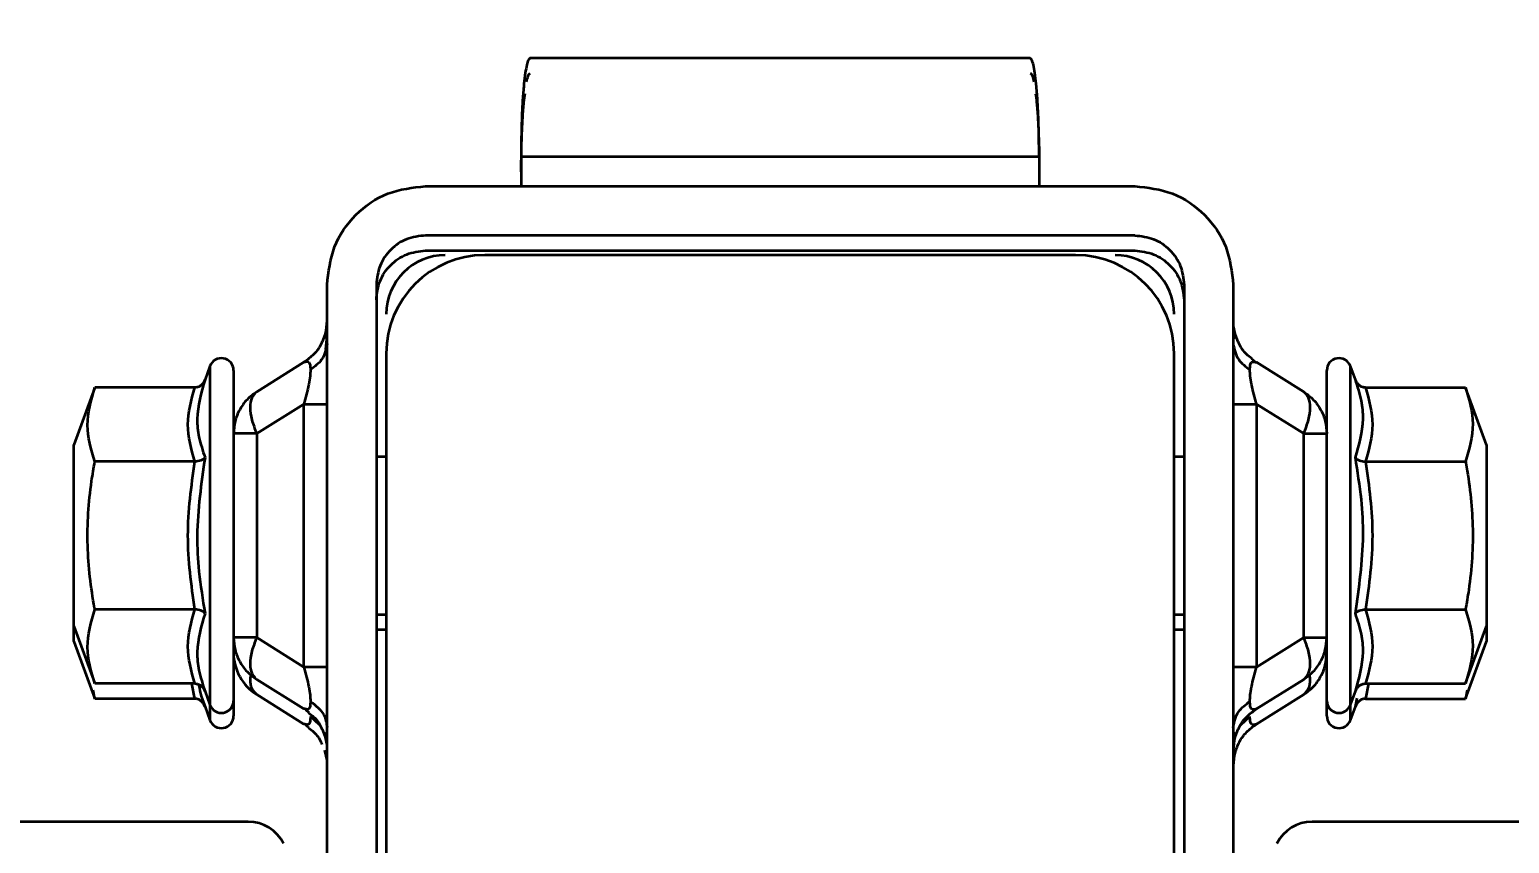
# Model space of a CAD drawing. Header units: millimetres. Extents: x 0 to 420, y 0 to 297.
# Drawn here: x 266.587 to 267.338, y 174.19 to 174.603 of the extents above; entities that cross this region are included whole.
import ezdxf

# ---------------------------------------------------------------- set-up
doc = ezdxf.new("R2010")
doc.units = ezdxf.units.MM
doc.layers.add('尺寸线层', color=150, linetype='Continuous')
doc.styles.add('SLDTEXTSTYLE2', font='TXT', dxfattribs={"width": 0.7})
doc.dimstyles.new('SLDDIMSTYLE0', dxfattribs={"dimtxt": 3.5, "dimasz": 3.302, "dimexe": 0, "dimexo": 0.0625, "dimgap": 0.875, "dimtad": 1, "dimdec": 1, "dimlfac": 100, "dimrnd": 1e-09, "dimzin": 12, "dimdsep": 46, "dimtxsty": 'SLDTEXTSTYLE2', "dimsah": 1, "dimcen": 0.09, "dimadec": 0, "dimazin": 3, "dimtfac": 1, "dimtdec": 3, "dimtofl": 0, "dimtmove": 0, "dimatfit": 3, "dimfxl": 0, "dimfrac": 2, "dimtolj": 1, "dimtzin": 12, "dimarcsym": 0})

# ---------------------------------------------------------------- blocks, each defined once
blk = doc.blocks.new('_D_6')
at = {"layer": '尺寸线层'}
for p, q in [((91.21537, 164.91724), (91.21537, 234.19224)), ((321.31537, 165.18705), (321.31537, 234.19224)), ((321.31537, 233.19224), (91.21537, 233.19224))]:
    blk.add_line(p, q, dxfattribs=at)
for points in [[(91.21537, 233.19224), (94.51737, 232.68424), (94.51737, 233.70024)], [(321.31537, 233.19224), (318.01337, 233.70024), (318.01337, 232.68424)]]:
    blk.add_solid(points, dxfattribs=at)
at = {"layer": '尺寸线层', "insert": (205.17264, 237.70398), "char_height": 3.5, "attachment_point": 1, "style": 'SLDTEXTSTYLE2'}
blk.add_mtext('23010', dxfattribs=at)
blk = doc.blocks.new('_D_7')
at = {"layer": '尺寸线层'}
for p, q in [((70.59704, 160.40224), (70.59704, 246.19224)), ((332.81559, 175.11669), (332.81559, 246.19224)), ((332.81559, 245.19224), (70.59704, 245.19224))]:
    blk.add_line(p, q, dxfattribs=at)
for points in [[(70.59704, 245.19224), (73.89904, 244.68424), (73.89904, 245.70024)], [(332.81559, 245.19224), (329.51359, 245.70024), (329.51359, 244.68424)]]:
    blk.add_solid(points, dxfattribs=at)
at = {"layer": '尺寸线层', "insert": (202.87576, 249.70398), "char_height": 3.5, "attachment_point": 1, "style": 'SLDTEXTSTYLE2'}
blk.add_mtext('26221.85', dxfattribs=at)

msp = doc.modelspace()

# ---------------------------------------------------------------- linework, layer by layer
at = {"color": 7, "linetype": 'Continuous', "lineweight": 35}
for p, q in [((267.09474, 174.58859), (266.84094, 174.58859)), ((267.09474, 174.58859), (266.84094, 174.58859)), ((266.83634, 174.53859), (267.09934, 174.53859)), ((266.83634, 174.53859), (266.83634, 174.52359)), ((266.83634, 174.53859), (267.09934, 174.53859)), ((266.83634, 174.53859), (266.83634, 174.52359)), ((267.09934, 174.53859), (267.09934, 174.52359)), ((267.09934, 174.53859), (267.09934, 174.52359)), ((267.09944, 174.53087), (267.09944, 174.52359)), ((266.78789, 174.52359), (267.14789, 174.52359)), ((266.78789, 174.52359), (267.14789, 174.52359)), ((267.14789, 174.49859), (266.78789, 174.49859)), ((267.14789, 174.49859), (266.78789, 174.49859)), ((266.78789, 174.49087), (267.14789, 174.49087)), ((267.11789, 174.48859), (266.81789, 174.48859)), ((267.11789, 174.48859), (266.81789, 174.48859)), ((266.73789, 173.90359), (266.73789, 174.47359)), ((266.73789, 173.90359), (266.73789, 174.47359)), ((266.76289, 174.47359), (266.76289, 173.90359)), ((266.76289, 174.47359), (266.76289, 173.90359)), ((267.17289, 174.47359), (267.17289, 173.90359)), ((267.17289, 174.47359), (267.17289, 173.90359)), ((267.19789, 174.47359), (267.19789, 173.90359)), ((267.19789, 174.47359), (267.19789, 173.90359)), ((266.73728, 174.44843), (266.73789, 174.45537)), ((266.73728, 174.44843), (266.73789, 174.45537)), ((266.73719, 174.44941), (266.73541, 174.44457)), ((266.73719, 174.44941), (266.73541, 174.44457)), ((266.73771, 174.45247), (266.73639, 174.44626)), ((266.73771, 174.45247), (266.73639, 174.44626)), ((266.73728, 174.44072), (266.73789, 174.44766)), ((267.19939, 174.44626), (267.19806, 174.45247)), ((267.19939, 174.44626), (267.19806, 174.45247)), ((267.20037, 174.44457), (267.19858, 174.44941)), ((267.20037, 174.44457), (267.19858, 174.44941)), ((266.76789, 174.43859), (266.76789, 173.93859)), ((266.76789, 174.43859), (266.76789, 173.93859)), ((267.16789, 173.93859), (267.16789, 174.43859)), ((267.16789, 173.93859), (267.16789, 174.43859)), ((266.67839, 174.43224), (266.67591, 174.42543)), ((266.67839, 174.43224), (266.67591, 174.42543)), ((266.67839, 174.43224), (266.67839, 174.26038)), ((266.67839, 174.43224), (266.67839, 174.26038)), ((266.72614, 174.43422), (266.70214, 174.41923)), ((266.72614, 174.43422), (266.70214, 174.41923)), ((267.20889, 174.4346), (267.20712, 174.43602)), ((267.20889, 174.4346), (267.20712, 174.43602)), ((267.20911, 174.43423), (267.20964, 174.43422)), ((267.20911, 174.43423), (267.20964, 174.43422)), ((267.20964, 174.43422), (267.23364, 174.41923)), ((267.20964, 174.43422), (267.23364, 174.41923)), ((267.25987, 174.42543), (267.25739, 174.43224)), ((267.25987, 174.42543), (267.25739, 174.43224)), ((267.25739, 174.26038), (267.25739, 174.43224)), ((267.25739, 174.26038), (267.25739, 174.43224)), ((266.69039, 174.43012), (266.69039, 174.39871)), ((266.69039, 174.43012), (266.69039, 174.39871)), ((267.24539, 174.39899), (267.24539, 174.43012)), ((267.24539, 174.39899), (267.24539, 174.43012)), ((266.61996, 174.42136), (266.60939, 174.39231)), ((266.61996, 174.42136), (266.60939, 174.39231)), ((266.6707, 174.42136), (266.61996, 174.42136)), ((266.6707, 174.42136), (266.61996, 174.42136)), ((267.26508, 174.42136), (267.31581, 174.42136)), ((267.26508, 174.42136), (267.31581, 174.42136)), ((267.32639, 174.39231), (267.31581, 174.42136)), ((267.32639, 174.39231), (267.31581, 174.42136)), ((266.72614, 174.41302), (266.70214, 174.39803)), ((266.72614, 174.41302), (266.70214, 174.39803)), ((266.72614, 174.27956), (266.72614, 174.41302)), ((266.72614, 174.27956), (266.72614, 174.41302)), ((267.20964, 174.41302), (267.20964, 174.27956)), ((267.20964, 174.41302), (267.23364, 174.39803)), ((267.20964, 174.41302), (267.20964, 174.27956)), ((267.20964, 174.41302), (267.23364, 174.39803)), ((266.70214, 174.39803), (266.69039, 174.39803)), ((266.69039, 174.39803), (266.69039, 174.29455)), ((266.70214, 174.39803), (266.69039, 174.39803)), ((266.69039, 174.39803), (266.69039, 174.29455)), ((266.70214, 174.39803), (266.70214, 174.29455)), ((266.70214, 174.39803), (266.70214, 174.29455)), ((267.23364, 174.29455), (267.23364, 174.39803)), ((267.23364, 174.39803), (267.24539, 174.39803)), ((267.23364, 174.29455), (267.23364, 174.39803)), ((267.23364, 174.39803), (267.24539, 174.39803)), ((267.24539, 174.29455), (267.24539, 174.39803)), ((267.24539, 174.29455), (267.24539, 174.39803)), ((266.60939, 174.30031), (266.60939, 174.39231)), ((266.60939, 174.30031), (266.60939, 174.39231)), ((266.76789, 174.38631), (266.76289, 174.38631)), ((266.76789, 174.38631), (266.76289, 174.38631)), ((267.17289, 174.38631), (267.16789, 174.38631)), ((267.17289, 174.38631), (267.16789, 174.38631)), ((267.32639, 174.39231), (267.32639, 174.30031)), ((267.32639, 174.39231), (267.32639, 174.30031)), ((266.6707, 174.38384), (266.61996, 174.38384)), ((266.6707, 174.38384), (266.61996, 174.38384)), ((267.26508, 174.38384), (267.31581, 174.38384)), ((267.26508, 174.38384), (267.31581, 174.38384)), ((266.6707, 174.30878), (266.61996, 174.30878)), ((266.6707, 174.30878), (266.61996, 174.30878)), ((266.76289, 174.30631), (266.76789, 174.30631)), ((266.76289, 174.30631), (266.76789, 174.30631)), ((267.16789, 174.30631), (267.17289, 174.30631)), ((267.16789, 174.30631), (267.17289, 174.30631)), ((267.26508, 174.30878), (267.31581, 174.30878)), ((267.26508, 174.30878), (267.31581, 174.30878)), ((266.60939, 174.30031), (266.61996, 174.27125)), ((266.60939, 174.30031), (266.61996, 174.27125)), ((266.60939, 174.29259), (266.60939, 174.30031)), ((266.60939, 174.29259), (266.60939, 174.30031)), ((266.76289, 174.29859), (266.76789, 174.29859)), ((266.76289, 174.29859), (266.76789, 174.29859)), ((267.16789, 174.29859), (267.17289, 174.29859)), ((267.16789, 174.29859), (267.17289, 174.29859)), ((267.31581, 174.27125), (267.32639, 174.30031)), ((267.31581, 174.27125), (267.32639, 174.30031)), ((267.32639, 174.30031), (267.32639, 174.29259)), ((267.32639, 174.30031), (267.32639, 174.29259)), ((266.60939, 174.29259), (266.61996, 174.26353)), ((266.60939, 174.29259), (266.61996, 174.26353)), ((266.70214, 174.29455), (266.69039, 174.29455)), ((266.70214, 174.29455), (266.69039, 174.29455)), ((266.69039, 174.29455), (266.69039, 174.2625)), ((266.69039, 174.29455), (266.69039, 174.2625)), ((266.72614, 174.27956), (266.70214, 174.29455)), ((266.72614, 174.27956), (266.70214, 174.29455)), ((267.20964, 174.27956), (267.23364, 174.29455)), ((267.20964, 174.27956), (267.23364, 174.29455)), ((267.23364, 174.29455), (267.24539, 174.29455)), ((267.23364, 174.29455), (267.24539, 174.29455)), ((267.24539, 174.2625), (267.24539, 174.29455)), ((267.24539, 174.2625), (267.24539, 174.29455)), ((267.31581, 174.26353), (267.32639, 174.29259)), ((267.31581, 174.26353), (267.32639, 174.29259)), ((266.69146, 174.28683), (266.69039, 174.28683)), ((267.24431, 174.28683), (267.24539, 174.28683)), ((266.70214, 174.27335), (266.72614, 174.25835)), ((266.70214, 174.27335), (266.72614, 174.25835)), ((267.20964, 174.25835), (267.23364, 174.27335)), ((267.20964, 174.25835), (267.23364, 174.27335)), ((266.61996, 174.26353), (266.6191, 174.26786)), ((266.61996, 174.26353), (266.6191, 174.26786)), ((266.6707, 174.27125), (266.61996, 174.27125)), ((266.6707, 174.27125), (266.61996, 174.27125)), ((266.6707, 174.26353), (266.66929, 174.27125)), ((266.6707, 174.26353), (266.66929, 174.27125)), ((266.67591, 174.26719), (266.67839, 174.26038)), ((266.67591, 174.26719), (266.67839, 174.26038)), ((267.25739, 174.26038), (267.25987, 174.26719)), ((267.25739, 174.26038), (267.25987, 174.26719)), ((267.26508, 174.27125), (267.31581, 174.27125)), ((267.26508, 174.27125), (267.31581, 174.27125)), ((267.26649, 174.27125), (267.26508, 174.26353)), ((267.26649, 174.27125), (267.26508, 174.26353)), ((267.31664, 174.26785), (267.31581, 174.26353)), ((267.31664, 174.26785), (267.31581, 174.26353)), ((266.6707, 174.26353), (266.61996, 174.26353)), ((266.6707, 174.26353), (266.61996, 174.26353)), ((266.67591, 174.25947), (266.67839, 174.25266)), ((266.67591, 174.25947), (266.67839, 174.25266)), ((266.67839, 174.26038), (266.67839, 174.25266)), ((266.67839, 174.26038), (266.67839, 174.25266)), ((266.69039, 174.2625), (266.69039, 174.25478)), ((266.69039, 174.2625), (266.69039, 174.25478)), ((266.72614, 174.25064), (266.70214, 174.26563)), ((266.72666, 174.25835), (266.72614, 174.25835)), ((266.72666, 174.25835), (266.72614, 174.25835)), ((267.20964, 174.25064), (267.23364, 174.26563)), ((267.24539, 174.25478), (267.24539, 174.2625)), ((267.24539, 174.25478), (267.24539, 174.2625)), ((267.25739, 174.25266), (267.25739, 174.26038)), ((267.25739, 174.25266), (267.25739, 174.26038)), ((267.25739, 174.25266), (267.25987, 174.25947)), ((267.25739, 174.25266), (267.25987, 174.25947)), ((267.25987, 174.25947), (267.26072, 174.2638)), ((267.25987, 174.25947), (267.26072, 174.2638)), ((267.26508, 174.26353), (267.31581, 174.26353)), ((267.26508, 174.26353), (267.31581, 174.26353)), ((266.72689, 174.25798), (266.72865, 174.25656)), ((266.72689, 174.25798), (266.72865, 174.25656)), ((266.73397, 174.25034), (266.72944, 174.25446)), ((267.2018, 174.25034), (267.20633, 174.25446)), ((266.72666, 174.25063), (266.72614, 174.25064)), ((266.72689, 174.25026), (266.72865, 174.24884)), ((266.73541, 174.24801), (266.73719, 174.24317)), ((266.73541, 174.24801), (266.73719, 174.24317)), ((266.73639, 174.24632), (266.73771, 174.24011)), ((266.73639, 174.24632), (266.73771, 174.24011)), ((267.1985, 174.24414), (267.19789, 174.2372)), ((267.1985, 174.24414), (267.19789, 174.2372)), ((267.19806, 174.24011), (267.19939, 174.24632)), ((267.19806, 174.24011), (267.19939, 174.24632)), ((267.19858, 174.24317), (267.20037, 174.24801)), ((267.19858, 174.24317), (267.20037, 174.24801)), ((266.73665, 174.23737), (266.73771, 174.23239)), ((266.73698, 174.23603), (266.73719, 174.23545)), ((267.1985, 174.23643), (267.19789, 174.22949)), ((267.19806, 174.23239), (267.19913, 174.23737)), ((267.19858, 174.23545), (267.1988, 174.23603)), ((267.19826, 174.23238), (267.19856, 174.23471)), ((266.69789, 174.20109), (266.53789, 174.20109)), ((267.39789, 174.20109), (267.23789, 174.20109))]:
    msp.add_line(p, q, dxfattribs=at)
for centre, radius, start, end in [((266.81789, 174.43859), 0.05, 90, 180), ((266.81789, 174.43859), 0.05, 90, 180), ((266.79789, 174.45859), 0.03, 90, 180), ((266.79789, 174.45859), 0.03, 90, 180), ((267.11789, 174.43859), 0.05, 0, 90), ((267.11789, 174.43859), 0.05, 0, 90), ((267.13789, 174.45859), 0.03, 0, 90), ((267.13789, 174.45859), 0.03, 0, 90), ((266.6842, 174.43012), 0.00619, 0, 160), ((266.6842, 174.43012), 0.00619, 0, 160), ((267.25157, 174.43012), 0.00619, 20, 180), ((267.25157, 174.43012), 0.00619, 20, 180), ((266.71539, 174.28683), 0.025, 180, 238), ((266.6842, 174.2625), 0.00619, 200, 0), ((266.6842, 174.2625), 0.00619, 200, 0), ((267.25157, 174.2625), 0.00619, 180, 340), ((267.25157, 174.2625), 0.00619, 180, 340), ((266.6842, 174.25478), 0.00619, 200, 0), ((266.6842, 174.25478), 0.00619, 200, 0), ((267.25157, 174.25478), 0.00619, 180, 340), ((267.25157, 174.25478), 0.00619, 180, 340), ((266.69789, 174.18109), 0.02, 26.73875, 90), ((267.23789, 174.18109), 0.02, 90, 153.149)]:
    msp.add_arc(centre, radius, start, end, dxfattribs=at)
for points, knots in [([(266.84094, 174.58859), (266.84057, 174.5883), (266.83992, 174.5878), (266.83877, 174.58337), (266.83781, 174.57624), (266.83708, 174.56631), (266.83651, 174.55469), (266.83641, 174.54497), (266.83634, 174.53859)], [0, 0, 0, 0, 0.157309, 0.270586, 0.50035, 0.630794, 0.757716, 1, 1, 1, 1]), ([(266.84094, 174.58859), (266.84057, 174.5883), (266.83992, 174.5878), (266.83877, 174.58337), (266.83781, 174.57624), (266.83708, 174.56631), (266.83651, 174.55469), (266.83641, 174.54497), (266.83634, 174.53859)], [0, 0, 0, 0, 0.157309, 0.270586, 0.50035, 0.630794, 0.757716, 1, 1, 1, 1]), ([(267.09934, 174.53859), (267.09927, 174.54497), (267.09917, 174.55469), (267.0986, 174.56631), (267.09786, 174.57624), (267.0969, 174.58337), (267.09576, 174.5878), (267.09511, 174.5883), (267.09474, 174.58859)], [0, 0, 0, 0, 0.242279, 0.369203, 0.49965, 0.729414, 0.842683, 1, 1, 1, 1]), ([(267.09934, 174.53859), (267.09927, 174.54497), (267.09917, 174.55469), (267.0986, 174.56631), (267.09786, 174.57624), (267.0969, 174.58337), (267.09576, 174.5878), (267.09511, 174.5883), (267.09474, 174.58859)], [0, 0, 0, 0, 0.242279, 0.369203, 0.49965, 0.729414, 0.842683, 1, 1, 1, 1]), ([(266.83915, 174.57645), (266.8394, 174.57755), (266.84001, 174.58017), (266.84066, 174.58061), (266.84104, 174.58087)], [0, 0, 0, 0, 0.418606, 1, 1, 1, 1]), ([(267.09483, 174.58087), (267.09521, 174.58061), (267.09586, 174.58017), (267.09647, 174.57755), (267.09672, 174.57645)], [0, 0, 0, 0, 0.581362, 1, 1, 1, 1]), ([(266.83644, 174.53087), (266.8365, 174.53727), (266.8366, 174.54701), (266.83718, 174.55851), (266.83769, 174.5661), (266.83816, 174.56921), (266.83836, 174.57053)], [0, 0, 0, 0, 0.40645, 0.619376, 0.838216, 1, 1, 1, 1]), ([(267.09752, 174.5705), (267.09772, 174.56919), (267.09818, 174.56608), (267.09869, 174.55851), (267.09927, 174.54701), (267.09937, 174.53727), (267.09944, 174.53087)], [0, 0, 0, 0, 0.1607539, 0.3798564, 0.5930429, 1, 1, 1, 1]), ([(266.73528, 174.44463), (266.73511, 174.44418), (266.7342, 174.44177), (266.73119, 174.438), (266.72782, 174.43548), (266.72614, 174.43422)], [0, 0, 0, 0, 0.1012, 0.5506, 1, 1, 1, 1]), ([(266.73528, 174.44463), (266.73511, 174.44418), (266.7342, 174.44177), (266.73119, 174.438), (266.72782, 174.43548), (266.72614, 174.43422)], [0, 0, 0, 0, 0.1012, 0.5506, 1, 1, 1, 1]), ([(266.73789, 174.44365), (266.73738, 174.44081), (266.73647, 174.43575), (266.73159, 174.43203), (266.72944, 174.4304)], [0, 0, 0, 0, 0.559996, 1, 1, 1, 1]), ([(266.73789, 174.44365), (266.73738, 174.44081), (266.73647, 174.43575), (266.73159, 174.43203), (266.72944, 174.4304)], [0, 0, 0, 0, 0.559996, 1, 1, 1, 1]), ([(267.19789, 174.44365), (267.19839, 174.44081), (267.1993, 174.43575), (267.20418, 174.43203), (267.20633, 174.4304)], [0, 0, 0, 0, 0.559996, 1, 1, 1, 1]), ([(267.19789, 174.44365), (267.19839, 174.44081), (267.1993, 174.43575), (267.20418, 174.43203), (267.20633, 174.4304)], [0, 0, 0, 0, 0.559996, 1, 1, 1, 1]), ([(267.20725, 174.43618), (267.2064, 174.43683), (267.20388, 174.43876), (267.20157, 174.44177), (267.20066, 174.44418), (267.2005, 174.44462)], [0, 0, 0, 0, 0.294463, 0.87052, 1, 1, 1, 1]), ([(267.20725, 174.43618), (267.2064, 174.43683), (267.20388, 174.43876), (267.20157, 174.44177), (267.20066, 174.44418), (267.2005, 174.44462)], [0, 0, 0, 0, 0.294463, 0.87052, 1, 1, 1, 1]), ([(266.72614, 174.43422), (266.72704, 174.43457), (266.72833, 174.43507), (266.72931, 174.43306), (266.7294, 174.43127), (266.72944, 174.4304)], [0, 0, 0, 0, 0.551614, 0.784825, 1, 1, 1, 1]), ([(266.72614, 174.43422), (266.72704, 174.43457), (266.72833, 174.43507), (266.72931, 174.43306), (266.7294, 174.43127), (266.72944, 174.4304)], [0, 0, 0, 0, 0.551614, 0.784825, 1, 1, 1, 1]), ([(267.20633, 174.4304), (267.20638, 174.43126), (267.20647, 174.43306), (267.20732, 174.43488), (267.20841, 174.43449), (267.20911, 174.43423)], [0, 0, 0, 0, 0.243902, 0.508229, 1, 1, 1, 1]), ([(267.20633, 174.4304), (267.20638, 174.43126), (267.20647, 174.43306), (267.20732, 174.43488), (267.20841, 174.43449), (267.20911, 174.43423)], [0, 0, 0, 0, 0.243902, 0.508229, 1, 1, 1, 1]), ([(266.67591, 174.42543), (266.6759, 174.42541), (266.67569, 174.42483), (266.6751, 174.42372), (266.67387, 174.42243), (266.67236, 174.42155), (266.67125, 174.42142), (266.6707, 174.42136)], [0, 0, 0, 0, 0.006713, 0.267679, 0.528689, 0.76386, 1, 1, 1, 1]), ([(266.67591, 174.42543), (266.6759, 174.42541), (266.67569, 174.42483), (266.6751, 174.42372), (266.67387, 174.42243), (266.67236, 174.42155), (266.67125, 174.42142), (266.6707, 174.42136)], [0, 0, 0, 0, 0.006713, 0.267679, 0.528689, 0.76386, 1, 1, 1, 1]), ([(266.67591, 174.42543), (266.674, 174.41875), (266.67121, 174.40901), (266.67261, 174.39581), (266.67475, 174.38937), (266.67591, 174.38587)], [0, 0, 0, 0, 0.499729, 0.72853, 1, 1, 1, 1]), ([(266.67591, 174.42543), (266.674, 174.41875), (266.67121, 174.40901), (266.67261, 174.39581), (266.67475, 174.38937), (266.67591, 174.38587)], [0, 0, 0, 0, 0.499729, 0.72853, 1, 1, 1, 1]), ([(266.72944, 174.4304), (266.7294, 174.42936), (266.72931, 174.42718), (266.72833, 174.42117), (266.72704, 174.41638), (266.72614, 174.41302)], [0, 0, 0, 0, 0.2151838, 0.4483868, 1, 1, 1, 1]), ([(266.72944, 174.4304), (266.7294, 174.42936), (266.72931, 174.42718), (266.72833, 174.42117), (266.72704, 174.41638), (266.72614, 174.41302)], [0, 0, 0, 0, 0.2151838, 0.4483868, 1, 1, 1, 1]), ([(267.20964, 174.41302), (267.20873, 174.41638), (267.20745, 174.42117), (267.20647, 174.42718), (267.20638, 174.42936), (267.20633, 174.4304)], [0, 0, 0, 0, 0.5516135, 0.7848249, 1, 1, 1, 1]), ([(267.20964, 174.41302), (267.20873, 174.41638), (267.20745, 174.42117), (267.20647, 174.42718), (267.20638, 174.42936), (267.20633, 174.4304)], [0, 0, 0, 0, 0.5516135, 0.7848249, 1, 1, 1, 1]), ([(267.25987, 174.38587), (267.26178, 174.39235), (267.26456, 174.4018), (267.26316, 174.41517), (267.26103, 174.42182), (267.25987, 174.42543)], [0, 0, 0, 0, 0.499729, 0.72853, 1, 1, 1, 1]), ([(267.26508, 174.42136), (267.26452, 174.42142), (267.26342, 174.42155), (267.26191, 174.42243), (267.26067, 174.42372), (267.26009, 174.42483), (267.25987, 174.42541), (267.25987, 174.42543)], [0, 0, 0, 0, 0.23614, 0.471311, 0.732321, 0.993287, 1, 1, 1, 1]), ([(267.25987, 174.38587), (267.26178, 174.39235), (267.26456, 174.4018), (267.26316, 174.41517), (267.26103, 174.42182), (267.25987, 174.42543)], [0, 0, 0, 0, 0.499729, 0.72853, 1, 1, 1, 1]), ([(267.26508, 174.42136), (267.26452, 174.42142), (267.26342, 174.42155), (267.26191, 174.42243), (267.26067, 174.42372), (267.26009, 174.42483), (267.25987, 174.42541), (267.25987, 174.42543)], [0, 0, 0, 0, 0.23614, 0.471311, 0.732321, 0.993287, 1, 1, 1, 1]), ([(266.61996, 174.38384), (266.61815, 174.38998), (266.61447, 174.40249), (266.61811, 174.415), (266.61996, 174.42136)], [0, 0, 0, 0, 0.4912125, 1, 1, 1, 1]), ([(266.61996, 174.38384), (266.61815, 174.38998), (266.61447, 174.40249), (266.61811, 174.415), (266.61996, 174.42136)], [0, 0, 0, 0, 0.4912125, 1, 1, 1, 1]), ([(267.31581, 174.42136), (267.31762, 174.41522), (267.3213, 174.40272), (267.31766, 174.3902), (267.31581, 174.38384)], [0, 0, 0, 0, 0.491212, 1, 1, 1, 1]), ([(267.31581, 174.42136), (267.31762, 174.41522), (267.3213, 174.40272), (267.31766, 174.3902), (267.31581, 174.38384)], [0, 0, 0, 0, 0.491212, 1, 1, 1, 1]), ([(266.61996, 174.30878), (266.61992, 174.30902), (266.61798, 174.31972), (266.61537, 174.34147), (266.61699, 174.36647), (266.6194, 174.38054), (266.61996, 174.38384)], [0, 0, 0, 0, 0.009604, 0.432631, 0.866873, 1, 1, 1, 1]), ([(266.61996, 174.30878), (266.61992, 174.30902), (266.61798, 174.31972), (266.61537, 174.34147), (266.61699, 174.36647), (266.6194, 174.38054), (266.61996, 174.38384)], [0, 0, 0, 0, 0.009604, 0.432631, 0.866873, 1, 1, 1, 1]), ([(266.6707, 174.30878), (266.66899, 174.32127), (266.66555, 174.34629), (266.66898, 174.37131), (266.6707, 174.38384)], [0, 0, 0, 0, 0.499238, 1, 1, 1, 1]), ([(266.6707, 174.30878), (266.66899, 174.32127), (266.66555, 174.34629), (266.66898, 174.37131), (266.6707, 174.38384)], [0, 0, 0, 0, 0.499238, 1, 1, 1, 1]), ([(266.67591, 174.38587), (266.6759, 174.38586), (266.67569, 174.38557), (266.6751, 174.38501), (266.67387, 174.38437), (266.67236, 174.38393), (266.67125, 174.38387), (266.6707, 174.38384)], [0, 0, 0, 0, 0.006713, 0.267679, 0.528689, 0.76386, 1, 1, 1, 1]), ([(266.67591, 174.38587), (266.6759, 174.38586), (266.67569, 174.38557), (266.6751, 174.38501), (266.67387, 174.38437), (266.67236, 174.38393), (266.67125, 174.38387), (266.6707, 174.38384)], [0, 0, 0, 0, 0.006713, 0.267679, 0.528689, 0.76386, 1, 1, 1, 1]), ([(266.67591, 174.38587), (266.674, 174.37269), (266.67121, 174.3535), (266.67262, 174.32693), (266.67475, 174.31385), (266.67591, 174.30675)], [0, 0, 0, 0, 0.500435, 0.728855, 1, 1, 1, 1]), ([(266.67591, 174.38587), (266.674, 174.37269), (266.67121, 174.3535), (266.67262, 174.32693), (266.67475, 174.31385), (266.67591, 174.30675)], [0, 0, 0, 0, 0.500435, 0.728855, 1, 1, 1, 1]), ([(267.25987, 174.30675), (267.26178, 174.31993), (267.26456, 174.33912), (267.26316, 174.36569), (267.26102, 174.37877), (267.25987, 174.38587)], [0, 0, 0, 0, 0.500435, 0.728855, 1, 1, 1, 1]), ([(267.25987, 174.38587), (267.25987, 174.38586), (267.26009, 174.38557), (267.26067, 174.38501), (267.26191, 174.38437), (267.26342, 174.38393), (267.26452, 174.38387), (267.26508, 174.38384)], [0, 0, 0, 0, 0.0067129, 0.2676791, 0.5286892, 0.7638601, 1, 1, 1, 1]), ([(267.25987, 174.30675), (267.26178, 174.31993), (267.26456, 174.33912), (267.26316, 174.36569), (267.26102, 174.37877), (267.25987, 174.38587)], [0, 0, 0, 0, 0.500435, 0.728855, 1, 1, 1, 1]), ([(267.25987, 174.38587), (267.25987, 174.38586), (267.26009, 174.38557), (267.26067, 174.38501), (267.26191, 174.38437), (267.26342, 174.38393), (267.26452, 174.38387), (267.26508, 174.38384)], [0, 0, 0, 0, 0.0067129, 0.2676791, 0.5286892, 0.7638601, 1, 1, 1, 1]), ([(267.26508, 174.38384), (267.26679, 174.37135), (267.27022, 174.34633), (267.26679, 174.32131), (267.26508, 174.30878)], [0, 0, 0, 0, 0.499238, 1, 1, 1, 1]), ([(267.26508, 174.38384), (267.26679, 174.37135), (267.27022, 174.34633), (267.26679, 174.32131), (267.26508, 174.30878)], [0, 0, 0, 0, 0.499238, 1, 1, 1, 1]), ([(267.31581, 174.38384), (267.31586, 174.3836), (267.31779, 174.37289), (267.3204, 174.35115), (267.31879, 174.32614), (267.31638, 174.31208), (267.31581, 174.30878)], [0, 0, 0, 0, 0.009604, 0.432631, 0.866873, 1, 1, 1, 1]), ([(267.31581, 174.38384), (267.31586, 174.3836), (267.31779, 174.37289), (267.3204, 174.35115), (267.31879, 174.32614), (267.31638, 174.31208), (267.31581, 174.30878)], [0, 0, 0, 0, 0.009604, 0.432631, 0.866873, 1, 1, 1, 1]), ([(266.61996, 174.27125), (266.61815, 174.2774), (266.61447, 174.2899), (266.61811, 174.30241), (266.61996, 174.30878)], [0, 0, 0, 0, 0.4912125, 1, 1, 1, 1]), ([(266.61996, 174.27125), (266.61815, 174.2774), (266.61447, 174.2899), (266.61811, 174.30241), (266.61996, 174.30878)], [0, 0, 0, 0, 0.4912125, 1, 1, 1, 1]), ([(266.67591, 174.30675), (266.6759, 174.30676), (266.67569, 174.30705), (266.6751, 174.3076), (266.67387, 174.30825), (266.67236, 174.30869), (266.67125, 174.30875), (266.6707, 174.30878)], [0, 0, 0, 0, 0.006713, 0.267679, 0.528689, 0.76386, 1, 1, 1, 1]), ([(266.67591, 174.30675), (266.6759, 174.30676), (266.67569, 174.30705), (266.6751, 174.3076), (266.67387, 174.30825), (266.67236, 174.30869), (266.67125, 174.30875), (266.6707, 174.30878)], [0, 0, 0, 0, 0.006713, 0.267679, 0.528689, 0.76386, 1, 1, 1, 1]), ([(266.67591, 174.30675), (266.674, 174.30027), (266.67121, 174.29082), (266.67261, 174.27745), (266.67475, 174.2708), (266.67591, 174.26719)], [0, 0, 0, 0, 0.499729, 0.72853, 1, 1, 1, 1]), ([(266.67591, 174.30675), (266.674, 174.30027), (266.67121, 174.29082), (266.67261, 174.27745), (266.67475, 174.2708), (266.67591, 174.26719)], [0, 0, 0, 0, 0.499729, 0.72853, 1, 1, 1, 1]), ([(267.25987, 174.30675), (267.25987, 174.30676), (267.26009, 174.30705), (267.26067, 174.3076), (267.26191, 174.30825), (267.26342, 174.30869), (267.26452, 174.30875), (267.26508, 174.30878)], [0, 0, 0, 0, 0.0067129, 0.2676791, 0.5286892, 0.7638601, 1, 1, 1, 1]), ([(267.25987, 174.30675), (267.25987, 174.30676), (267.26009, 174.30705), (267.26067, 174.3076), (267.26191, 174.30825), (267.26342, 174.30869), (267.26452, 174.30875), (267.26508, 174.30878)], [0, 0, 0, 0, 0.0067129, 0.2676791, 0.5286892, 0.7638601, 1, 1, 1, 1]), ([(267.25987, 174.26719), (267.26178, 174.27387), (267.26456, 174.2836), (267.26316, 174.29681), (267.26103, 174.30325), (267.25987, 174.30675)], [0, 0, 0, 0, 0.499729, 0.72853, 1, 1, 1, 1]), ([(267.25987, 174.26719), (267.26178, 174.27387), (267.26456, 174.2836), (267.26316, 174.29681), (267.26103, 174.30325), (267.25987, 174.30675)], [0, 0, 0, 0, 0.499729, 0.72853, 1, 1, 1, 1]), ([(267.31581, 174.30878), (267.31762, 174.30264), (267.3213, 174.29013), (267.31766, 174.27762), (267.31581, 174.27125)], [0, 0, 0, 0, 0.491212, 1, 1, 1, 1]), ([(267.31581, 174.30878), (267.31762, 174.30264), (267.3213, 174.29013), (267.31766, 174.27762), (267.31581, 174.27125)], [0, 0, 0, 0, 0.491212, 1, 1, 1, 1]), ([(266.69913, 174.27581), (266.69901, 174.27505), (266.69854, 174.27216), (266.69941, 174.2683), (266.70123, 174.26652), (266.70214, 174.26563)], [0, 0, 0, 0, 0.150534, 0.575267, 1, 1, 1, 1]), ([(266.72614, 174.27956), (266.72704, 174.2762), (266.72833, 174.27141), (266.72931, 174.2654), (266.7294, 174.26322), (266.72944, 174.26218)], [0, 0, 0, 0, 0.551614, 0.784825, 1, 1, 1, 1]), ([(266.72614, 174.27956), (266.72704, 174.2762), (266.72833, 174.27141), (266.72931, 174.2654), (266.7294, 174.26322), (266.72944, 174.26218)], [0, 0, 0, 0, 0.551614, 0.784825, 1, 1, 1, 1]), ([(267.20633, 174.26218), (267.20638, 174.26322), (267.20647, 174.2654), (267.20745, 174.27141), (267.20873, 174.2762), (267.20964, 174.27956)], [0, 0, 0, 0, 0.215184, 0.448387, 1, 1, 1, 1]), ([(267.20633, 174.26218), (267.20638, 174.26322), (267.20647, 174.2654), (267.20745, 174.27141), (267.20873, 174.2762), (267.20964, 174.27956)], [0, 0, 0, 0, 0.215184, 0.448387, 1, 1, 1, 1]), ([(267.23364, 174.26563), (267.23455, 174.26652), (267.23636, 174.2683), (267.23723, 174.27216), (267.23676, 174.27505), (267.23664, 174.27581)], [0, 0, 0, 0, 0.424733, 0.849466, 1, 1, 1, 1]), ([(266.6707, 174.27125), (266.67125, 174.27119), (266.67236, 174.27107), (266.67387, 174.27018), (266.6751, 174.2689), (266.67569, 174.26779), (266.6759, 174.2672), (266.67591, 174.26719)], [0, 0, 0, 0, 0.23614, 0.471311, 0.732321, 0.993287, 1, 1, 1, 1]), ([(266.6707, 174.27125), (266.67125, 174.27119), (266.67236, 174.27107), (266.67387, 174.27018), (266.6751, 174.2689), (266.67569, 174.26779), (266.6759, 174.2672), (266.67591, 174.26719)], [0, 0, 0, 0, 0.23614, 0.471311, 0.732321, 0.993287, 1, 1, 1, 1]), ([(266.67282, 174.27069), (266.67283, 174.27056), (266.67318, 174.26682), (266.67457, 174.26308), (266.67591, 174.25947)], [0, 0, 0, 0, 0.033638, 1, 1, 1, 1]), ([(266.67282, 174.27069), (266.67283, 174.27056), (266.67318, 174.26682), (266.67457, 174.26308), (266.67591, 174.25947)], [0, 0, 0, 0, 0.033638, 1, 1, 1, 1]), ([(267.25987, 174.26719), (267.25987, 174.2672), (267.26009, 174.26779), (267.26067, 174.2689), (267.26191, 174.27018), (267.26342, 174.27107), (267.26452, 174.27119), (267.26508, 174.27125)], [0, 0, 0, 0, 0.0067129, 0.2676791, 0.5286892, 0.7638601, 1, 1, 1, 1]), ([(267.25987, 174.26719), (267.25987, 174.2672), (267.26009, 174.26779), (267.26067, 174.2689), (267.26191, 174.27018), (267.26342, 174.27107), (267.26452, 174.27119), (267.26508, 174.27125)], [0, 0, 0, 0, 0.0067129, 0.2676791, 0.5286892, 0.7638601, 1, 1, 1, 1]), ([(266.67591, 174.25947), (266.6759, 174.25949), (266.67569, 174.26007), (266.6751, 174.26118), (266.67387, 174.26246), (266.67236, 174.26335), (266.67125, 174.26347), (266.6707, 174.26353)], [0, 0, 0, 0, 0.006713, 0.267679, 0.528689, 0.76386, 1, 1, 1, 1]), ([(266.67591, 174.25947), (266.6759, 174.25949), (266.67569, 174.26007), (266.6751, 174.26118), (266.67387, 174.26246), (266.67236, 174.26335), (266.67125, 174.26347), (266.6707, 174.26353)], [0, 0, 0, 0, 0.006713, 0.267679, 0.528689, 0.76386, 1, 1, 1, 1]), ([(266.72944, 174.26218), (266.7294, 174.26132), (266.7293, 174.25952), (266.72846, 174.2577), (266.72737, 174.25809), (266.72666, 174.25835)], [0, 0, 0, 0, 0.243902, 0.508229, 1, 1, 1, 1]), ([(266.72944, 174.26218), (266.7294, 174.26132), (266.7293, 174.25952), (266.72846, 174.2577), (266.72737, 174.25809), (266.72666, 174.25835)], [0, 0, 0, 0, 0.243902, 0.508229, 1, 1, 1, 1]), ([(266.72944, 174.26218), (266.73211, 174.26003), (266.73688, 174.25619), (266.73758, 174.25115), (266.73789, 174.24893)], [0, 0, 0, 0, 0.559996, 1, 1, 1, 1]), ([(266.72944, 174.26218), (266.73211, 174.26003), (266.73688, 174.25619), (266.73758, 174.25115), (266.73789, 174.24893)], [0, 0, 0, 0, 0.559996, 1, 1, 1, 1]), ([(267.19789, 174.24893), (267.19839, 174.25177), (267.1993, 174.25683), (267.20418, 174.26054), (267.20633, 174.26218)], [0, 0, 0, 0, 0.559996, 1, 1, 1, 1]), ([(267.19789, 174.24893), (267.19839, 174.25177), (267.1993, 174.25683), (267.20418, 174.26054), (267.20633, 174.26218)], [0, 0, 0, 0, 0.559996, 1, 1, 1, 1]), ([(267.2005, 174.24795), (267.20066, 174.2484), (267.20157, 174.25081), (267.20459, 174.25458), (267.20796, 174.2571), (267.20964, 174.25835)], [0, 0, 0, 0, 0.1012, 0.5506, 1, 1, 1, 1]), ([(267.2005, 174.24795), (267.20066, 174.2484), (267.20157, 174.25081), (267.20459, 174.25458), (267.20796, 174.2571), (267.20964, 174.25835)], [0, 0, 0, 0, 0.1012, 0.5506, 1, 1, 1, 1]), ([(267.20964, 174.25835), (267.20873, 174.25801), (267.20745, 174.25751), (267.20647, 174.25951), (267.20638, 174.26131), (267.20633, 174.26218)], [0, 0, 0, 0, 0.5516135, 0.7848249, 1, 1, 1, 1]), ([(267.20964, 174.25835), (267.20873, 174.25801), (267.20745, 174.25751), (267.20647, 174.25951), (267.20638, 174.26131), (267.20633, 174.26218)], [0, 0, 0, 0, 0.5516135, 0.7848249, 1, 1, 1, 1]), ([(267.26508, 174.26353), (267.26452, 174.26347), (267.26342, 174.26335), (267.26191, 174.26246), (267.26067, 174.26118), (267.26009, 174.26007), (267.25987, 174.25949), (267.25987, 174.25947)], [0, 0, 0, 0, 0.23614, 0.471311, 0.732321, 0.993287, 1, 1, 1, 1]), ([(267.26508, 174.26353), (267.26452, 174.26347), (267.26342, 174.26335), (267.26191, 174.26246), (267.26067, 174.26118), (267.26009, 174.26007), (267.25987, 174.25949), (267.25987, 174.25947)], [0, 0, 0, 0, 0.23614, 0.471311, 0.732321, 0.993287, 1, 1, 1, 1]), ([(266.72944, 174.25446), (266.7294, 174.2536), (266.7293, 174.2518), (266.72846, 174.24998), (266.72737, 174.25037), (266.72666, 174.25063)], [0, 0, 0, 0, 0.243902, 0.508229, 1, 1, 1, 1]), ([(266.72852, 174.2564), (266.72938, 174.25575), (266.7319, 174.25381), (266.7342, 174.25081), (266.73511, 174.2484), (266.73528, 174.24796)], [0, 0, 0, 0, 0.294463, 0.870519, 1, 1, 1, 1]), ([(266.72852, 174.2564), (266.72938, 174.25575), (266.7319, 174.25381), (266.7342, 174.25081), (266.73511, 174.2484), (266.73528, 174.24796)], [0, 0, 0, 0, 0.294463, 0.870519, 1, 1, 1, 1]), ([(267.20964, 174.25064), (267.20873, 174.25029), (267.20745, 174.24979), (267.20647, 174.2518), (267.20638, 174.25359), (267.20633, 174.25446)], [0, 0, 0, 0, 0.551614, 0.784825, 1, 1, 1, 1]), ([(266.72852, 174.24868), (266.72938, 174.24803), (266.7319, 174.2461), (266.7342, 174.24309), (266.73511, 174.24068), (266.73528, 174.24024)], [0, 0, 0, 0, 0.294464, 0.870523, 1, 1, 1, 1]), ([(267.19887, 174.23615), (267.1995, 174.23799), (267.20081, 174.24183), (267.20454, 174.24688), (267.20794, 174.24938), (267.20964, 174.25064)], [0, 0, 0, 0, 0.315477, 0.657739, 1, 1, 1, 1])]:
    msp.add_open_spline(points, degree=3, knots=knots, dxfattribs=at)
for points in [[(266.73789, 174.47359), (266.73864, 174.48014), (266.74014, 174.49325), (266.7517, 174.50977), (266.76823, 174.52133), (266.78134, 174.52284), (266.78789, 174.52359)], [(266.73789, 174.47359), (266.73864, 174.48014), (266.74014, 174.49325), (266.7517, 174.50977), (266.76823, 174.52133), (266.78134, 174.52284), (266.78789, 174.52359)], [(267.14789, 174.52359), (267.15444, 174.52284), (267.16754, 174.52133), (267.18407, 174.50977), (267.19563, 174.49325), (267.19714, 174.48014), (267.19789, 174.47359)], [(267.14789, 174.52359), (267.15444, 174.52284), (267.16754, 174.52133), (267.18407, 174.50977), (267.19563, 174.49325), (267.19714, 174.48014), (267.19789, 174.47359)], [(266.78789, 174.49859), (266.78461, 174.49821), (266.77806, 174.49746), (266.7698, 174.49168), (266.76401, 174.48342), (266.76326, 174.47687), (266.76289, 174.47359)], [(266.78789, 174.49859), (266.78461, 174.49821), (266.77806, 174.49746), (266.7698, 174.49168), (266.76401, 174.48342), (266.76326, 174.47687), (266.76289, 174.47359)], [(267.14789, 174.49859), (267.15116, 174.49821), (267.15772, 174.49746), (267.16598, 174.49168), (267.17176, 174.48342), (267.17251, 174.47687), (267.17289, 174.47359)], [(267.14789, 174.49859), (267.15116, 174.49821), (267.15772, 174.49746), (267.16598, 174.49168), (267.17176, 174.48342), (267.17251, 174.47687), (267.17289, 174.47359)], [(266.76289, 174.46587), (266.76326, 174.46915), (266.76401, 174.4757), (266.7698, 174.48396), (266.77806, 174.48974), (266.78461, 174.49049), (266.78789, 174.49087)], [(267.14789, 174.49087), (267.15116, 174.49049), (267.15772, 174.48974), (267.16598, 174.48396), (267.17176, 174.4757), (267.17251, 174.46915), (267.17289, 174.46587)], [(266.6707, 174.38384), (266.66898, 174.39009), (266.66555, 174.4026), (266.66898, 174.41511), (266.6707, 174.42136)], [(266.6707, 174.38384), (266.66898, 174.39009), (266.66555, 174.4026), (266.66898, 174.41511), (266.6707, 174.42136)], [(266.70214, 174.41923), (266.70043, 174.41798), (266.69702, 174.41548), (266.69332, 174.41026), (266.69085, 174.40436), (266.69054, 174.40014), (266.69039, 174.39803)], [(266.70214, 174.41923), (266.70043, 174.41798), (266.69702, 174.41548), (266.69332, 174.41026), (266.69085, 174.40436), (266.69054, 174.40014), (266.69039, 174.39803)], [(266.70214, 174.41923), (266.70121, 174.41835), (266.69934, 174.4166), (266.69858, 174.41148), (266.69934, 174.40514), (266.70121, 174.4004), (266.70214, 174.39803)], [(266.70214, 174.41923), (266.70121, 174.41835), (266.69934, 174.4166), (266.69858, 174.41148), (266.69934, 174.40514), (266.70121, 174.4004), (266.70214, 174.39803)], [(267.23364, 174.39803), (267.23457, 174.4004), (267.23643, 174.40514), (267.2372, 174.41148), (267.23643, 174.4166), (267.23457, 174.41835), (267.23364, 174.41923)], [(267.23364, 174.41923), (267.23534, 174.41798), (267.23876, 174.41548), (267.24246, 174.41026), (267.24493, 174.40436), (267.24523, 174.40014), (267.24539, 174.39803)], [(267.23364, 174.39803), (267.23457, 174.4004), (267.23643, 174.40514), (267.2372, 174.41148), (267.23643, 174.4166), (267.23457, 174.41835), (267.23364, 174.41923)], [(267.23364, 174.41923), (267.23534, 174.41798), (267.23876, 174.41548), (267.24246, 174.41026), (267.24493, 174.40436), (267.24523, 174.40014), (267.24539, 174.39803)], [(267.26508, 174.42136), (267.26679, 174.41511), (267.27022, 174.4026), (267.26679, 174.39009), (267.26508, 174.38384)], [(267.26508, 174.42136), (267.26679, 174.41511), (267.27022, 174.4026), (267.26679, 174.39009), (267.26508, 174.38384)], [(266.72614, 174.41302), (266.72784, 174.41302), (266.73126, 174.41302), (266.73496, 174.41302), (266.73743, 174.41302), (266.73773, 174.41302), (266.73789, 174.41302)], [(266.72614, 174.41302), (266.72784, 174.41302), (266.73126, 174.41302), (266.73496, 174.41302), (266.73743, 174.41302), (266.73773, 174.41302), (266.73789, 174.41302)], [(267.19789, 174.41302), (267.19804, 174.41302), (267.19835, 174.41302), (267.20082, 174.41302), (267.20452, 174.41302), (267.20793, 174.41302), (267.20964, 174.41302)], [(267.19789, 174.41302), (267.19804, 174.41302), (267.19835, 174.41302), (267.20082, 174.41302), (267.20452, 174.41302), (267.20793, 174.41302), (267.20964, 174.41302)], [(266.6707, 174.27125), (266.66898, 174.27751), (266.66555, 174.29002), (266.66898, 174.30253), (266.6707, 174.30878)], [(266.6707, 174.27125), (266.66898, 174.27751), (266.66555, 174.29002), (266.66898, 174.30253), (266.6707, 174.30878)], [(267.26508, 174.30878), (267.26679, 174.30253), (267.27022, 174.29002), (267.26679, 174.27751), (267.26508, 174.27125)], [(267.26508, 174.30878), (267.26679, 174.30253), (267.27022, 174.29002), (267.26679, 174.27751), (267.26508, 174.27125)], [(266.69039, 174.29455), (266.69054, 174.29244), (266.69085, 174.28822), (266.69332, 174.28232), (266.69702, 174.2771), (266.70043, 174.2746), (266.70214, 174.27335)], [(266.69039, 174.29455), (266.69054, 174.29244), (266.69085, 174.28822), (266.69332, 174.28232), (266.69702, 174.2771), (266.70043, 174.2746), (266.70214, 174.27335)], [(266.70214, 174.29455), (266.70121, 174.29218), (266.69934, 174.28744), (266.69858, 174.2811), (266.69934, 174.27598), (266.70121, 174.27423), (266.70214, 174.27335)], [(266.70214, 174.29455), (266.70121, 174.29218), (266.69934, 174.28744), (266.69858, 174.2811), (266.69934, 174.27598), (266.70121, 174.27423), (266.70214, 174.27335)], [(267.23364, 174.27335), (267.23457, 174.27423), (267.23643, 174.27598), (267.2372, 174.2811), (267.23643, 174.28744), (267.23457, 174.29218), (267.23364, 174.29455)], [(267.23364, 174.27335), (267.23534, 174.2746), (267.23876, 174.2771), (267.24246, 174.28232), (267.24493, 174.28822), (267.24523, 174.29244), (267.24539, 174.29455)], [(267.23364, 174.27335), (267.23457, 174.27423), (267.23643, 174.27598), (267.2372, 174.2811), (267.23643, 174.28744), (267.23457, 174.29218), (267.23364, 174.29455)], [(267.23364, 174.27335), (267.23534, 174.2746), (267.23876, 174.2771), (267.24246, 174.28232), (267.24493, 174.28822), (267.24523, 174.29244), (267.24539, 174.29455)], [(267.23364, 174.26563), (267.23534, 174.26688), (267.23876, 174.26938), (267.24246, 174.2746), (267.24493, 174.2805), (267.24523, 174.28472), (267.24539, 174.28683)], [(266.73789, 174.27956), (266.73773, 174.27956), (266.73743, 174.27956), (266.73496, 174.27956), (266.73126, 174.27956), (266.72784, 174.27956), (266.72614, 174.27956)], [(266.73789, 174.27956), (266.73773, 174.27956), (266.73743, 174.27956), (266.73496, 174.27956), (266.73126, 174.27956), (266.72784, 174.27956), (266.72614, 174.27956)], [(267.20964, 174.27956), (267.20793, 174.27956), (267.20452, 174.27956), (267.20082, 174.27956), (267.19835, 174.27956), (267.19804, 174.27956), (267.19789, 174.27956)], [(267.20964, 174.27956), (267.20793, 174.27956), (267.20452, 174.27956), (267.20082, 174.27956), (267.19835, 174.27956), (267.19804, 174.27956), (267.19789, 174.27956)]]:
    msp.add_open_spline(points, degree=3, dxfattribs=at)

# ---------------------------------------------------------------- dimensions: what is measured, and where the dimension line sits
at = {"layer": '尺寸线层'}
for base, p1, p2, picture, middle in [((70.59704, 245.19224), (332.81559, 175.11669), (70.59704, 160.40224), '_D_7', (209.01291, 245.19224)), ((91.21537, 233.19224), (321.31537, 165.18705), (91.21537, 164.91724), '_D_6', (209.01291, 233.19224))]:
    dim = msp.add_linear_dim(base=base, p1=p1, p2=p2, angle=0, dimstyle='SLDDIMSTYLE0', dxfattribs=at)
    dim.commit()
    dim.dimension.update_dxf_attribs({"geometry": picture, "text_midpoint": middle, "dimtype": 160})

doc.saveas('drawing.dxf')
